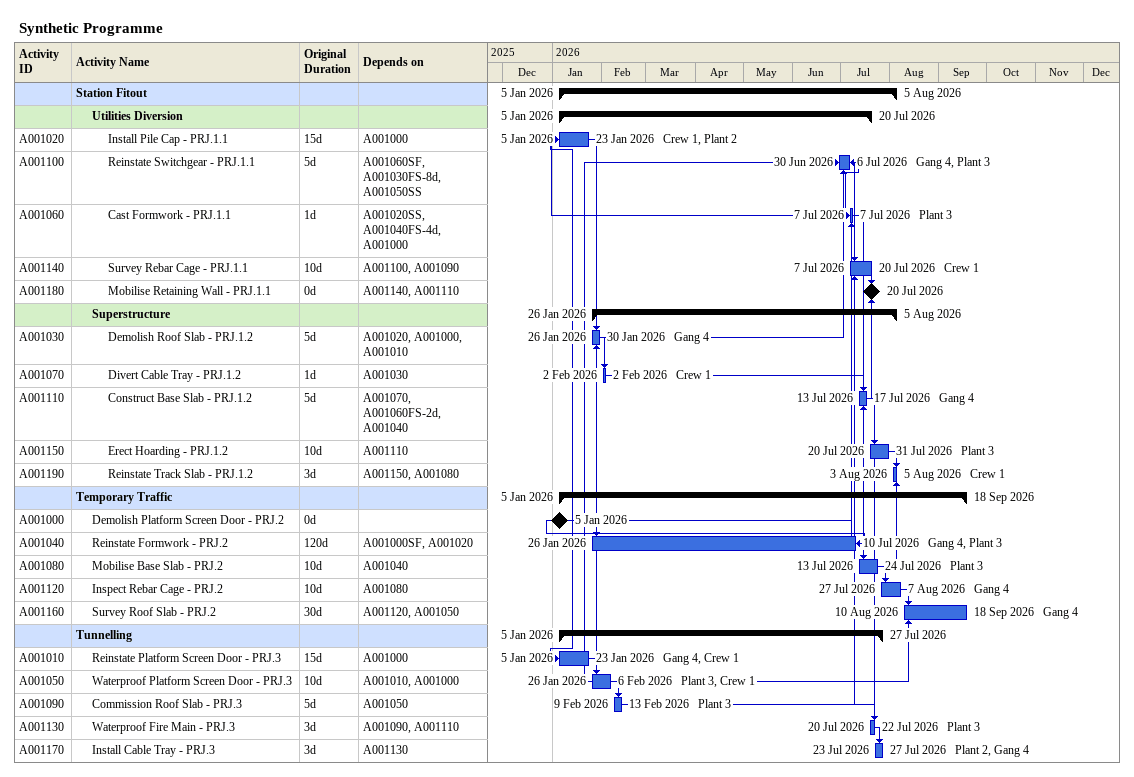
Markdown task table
Synthetic Programme

| ID | Level | Task | Original duration | Start | Finish | Predecessors | Resources |
|---|---|---|---|---|---|---|---|
|  | 1 | **Station Fitout** |  | 2026-01-05 | 2026-08-05 |  |  |
|  | 2 | **Utilities Diversion** |  | 2026-01-05 | 2026-07-20 |  |  |
| A001020 | 3 | Install Pile Cap - PRJ.1.1 | 15d | 2026-01-05 | 2026-01-23 | A001000 | Crew 1, Plant 2 |
| A001100 | 3 | Reinstate Switchgear - PRJ.1.1 | 5d | 2026-06-30 | 2026-07-06 | A001060SF, A001030FS-8d, A001050SS | Gang 4, Plant 3 |
| A001060 | 3 | Cast Formwork - PRJ.1.1 | 1d | 2026-07-07 | 2026-07-07 | A001020SS, A001040FS-4d, A001000 | Plant 3 |
| A001140 | 3 | Survey Rebar Cage - PRJ.1.1 | 10d | 2026-07-07 | 2026-07-20 | A001100, A001090 | Crew 1 |
| A001180 | 3 | Mobilise Retaining Wall - PRJ.1.1 | 0d | 2026-07-20 | 2026-07-20 | A001140, A001110 |  |
|  | 2 | **Superstructure** |  | 2026-01-26 | 2026-08-05 |  |  |
| A001030 | 3 | Demolish Roof Slab - PRJ.1.2 | 5d | 2026-01-26 | 2026-01-30 | A001020, A001000, A001010 | Gang 4 |
| A001070 | 3 | Divert Cable Tray - PRJ.1.2 | 1d | 2026-02-02 | 2026-02-02 | A001030 | Crew 1 |
| A001110 | 3 | Construct Base Slab - PRJ.1.2 | 5d | 2026-07-13 | 2026-07-17 | A001070, A001060FS-2d, A001040 | Gang 4 |
| A001150 | 3 | Erect Hoarding - PRJ.1.2 | 10d | 2026-07-20 | 2026-07-31 | A001110 | Plant 3 |
| A001190 | 3 | Reinstate Track Slab - PRJ.1.2 | 3d | 2026-08-03 | 2026-08-05 | A001150, A001080 | Crew 1 |
|  | 1 | **Temporary Traffic** |  | 2026-01-05 | 2026-09-18 |  |  |
| A001000 | 2 | Demolish Platform Screen Door - PRJ.2 | 0d | 2026-01-05 | 2026-01-05 |  |  |
| A001040 | 2 | Reinstate Formwork - PRJ.2 | 120d | 2026-01-26 | 2026-07-10 | A001000SF, A001020 | Gang 4, Plant 3 |
| A001080 | 2 | Mobilise Base Slab - PRJ.2 | 10d | 2026-07-13 | 2026-07-24 | A001040 | Plant 3 |
| A001120 | 2 | Inspect Rebar Cage - PRJ.2 | 10d | 2026-07-27 | 2026-08-07 | A001080 | Gang 4 |
| A001160 | 2 | Survey Roof Slab - PRJ.2 | 30d | 2026-08-10 | 2026-09-18 | A001120, A001050 | Gang 4 |
|  | 1 | **Tunnelling** |  | 2026-01-05 | 2026-07-27 |  |  |
| A001010 | 2 | Reinstate Platform Screen Door - PRJ.3 | 15d | 2026-01-05 | 2026-01-23 | A001000 | Gang 4, Crew 1 |
| A001050 | 2 | Waterproof Platform Screen Door - PRJ.3 | 10d | 2026-01-26 | 2026-02-06 | A001010, A001000 | Plant 3, Crew 1 |
| A001090 | 2 | Commission Roof Slab - PRJ.3 | 5d | 2026-02-09 | 2026-02-13 | A001050 | Plant 3 |
| A001130 | 2 | Waterproof Fire Main - PRJ.3 | 3d | 2026-07-20 | 2026-07-22 | A001090, A001110 | Plant 3 |
| A001170 | 2 | Install Cable Tray - PRJ.3 | 3d | 2026-07-23 | 2026-07-27 | A001130 | Plant 2, Gang 4 |
